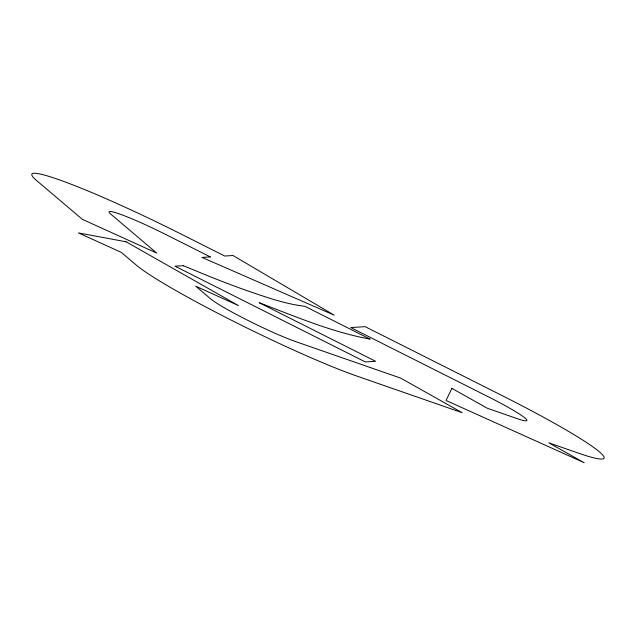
<?xml version="1.0" encoding="UTF-8"?>
<svg xmlns="http://www.w3.org/2000/svg" width="636" height="636" viewBox="0 0 636 636"><rect width="100%" height="100%" fill="white"/><g stroke="black" fill="none" stroke-linecap="round" stroke-linejoin="round"><path stroke-width="0.95" d="M451.894 388.334L446.067 400.497L584.182 462.722L548.788 442.823L578.498 453.15A139.674 11.687 26 0 0 501.971 395.513L365.136 326.666L350.738 327.556L487.566 396.403A53.718 4.492 26 0 1 516.996 418.567L487.287 408.24L451.894 388.334M210.325 256.912L202.033 257.429L334.202 315.17L233.015 255.513L224.731 256.022L180.831 233.937A139.674 11.687 26 0 0 36.554 180.489L82.314 219.309L156.702 253.096L110.934 214.268A53.718 4.492 26 0 1 166.433 234.835L210.325 256.912M183.295 265.697L175.059 266.214L365.326 361.94L375.638 361.304L259.265 302.752C295.581 316.553 331.706 332.143 370.128 339.123L304.898 306.298C284.705 303.968 265.458 296.893 246.315 290.413A297.386 24.884 26 0 1 233.706 285.826A256.197 21.441 26 0 1 210.349 276.795L183.295 265.697M126.095 241.791L78.49 232.927L121.293 252.373L136.223 265.037A139.674 11.687 26 0 0 233.69 321.387A139.674 11.687 26 0 0 357.042 376.138L462.181 412.7L400.672 378.118L295.541 341.556A53.718 4.492 26 0 1 248.096 320.496A53.718 4.492 26 0 1 210.611 298.825L195.681 286.16L238.484 305.598L126.095 241.791"/></g></svg>
